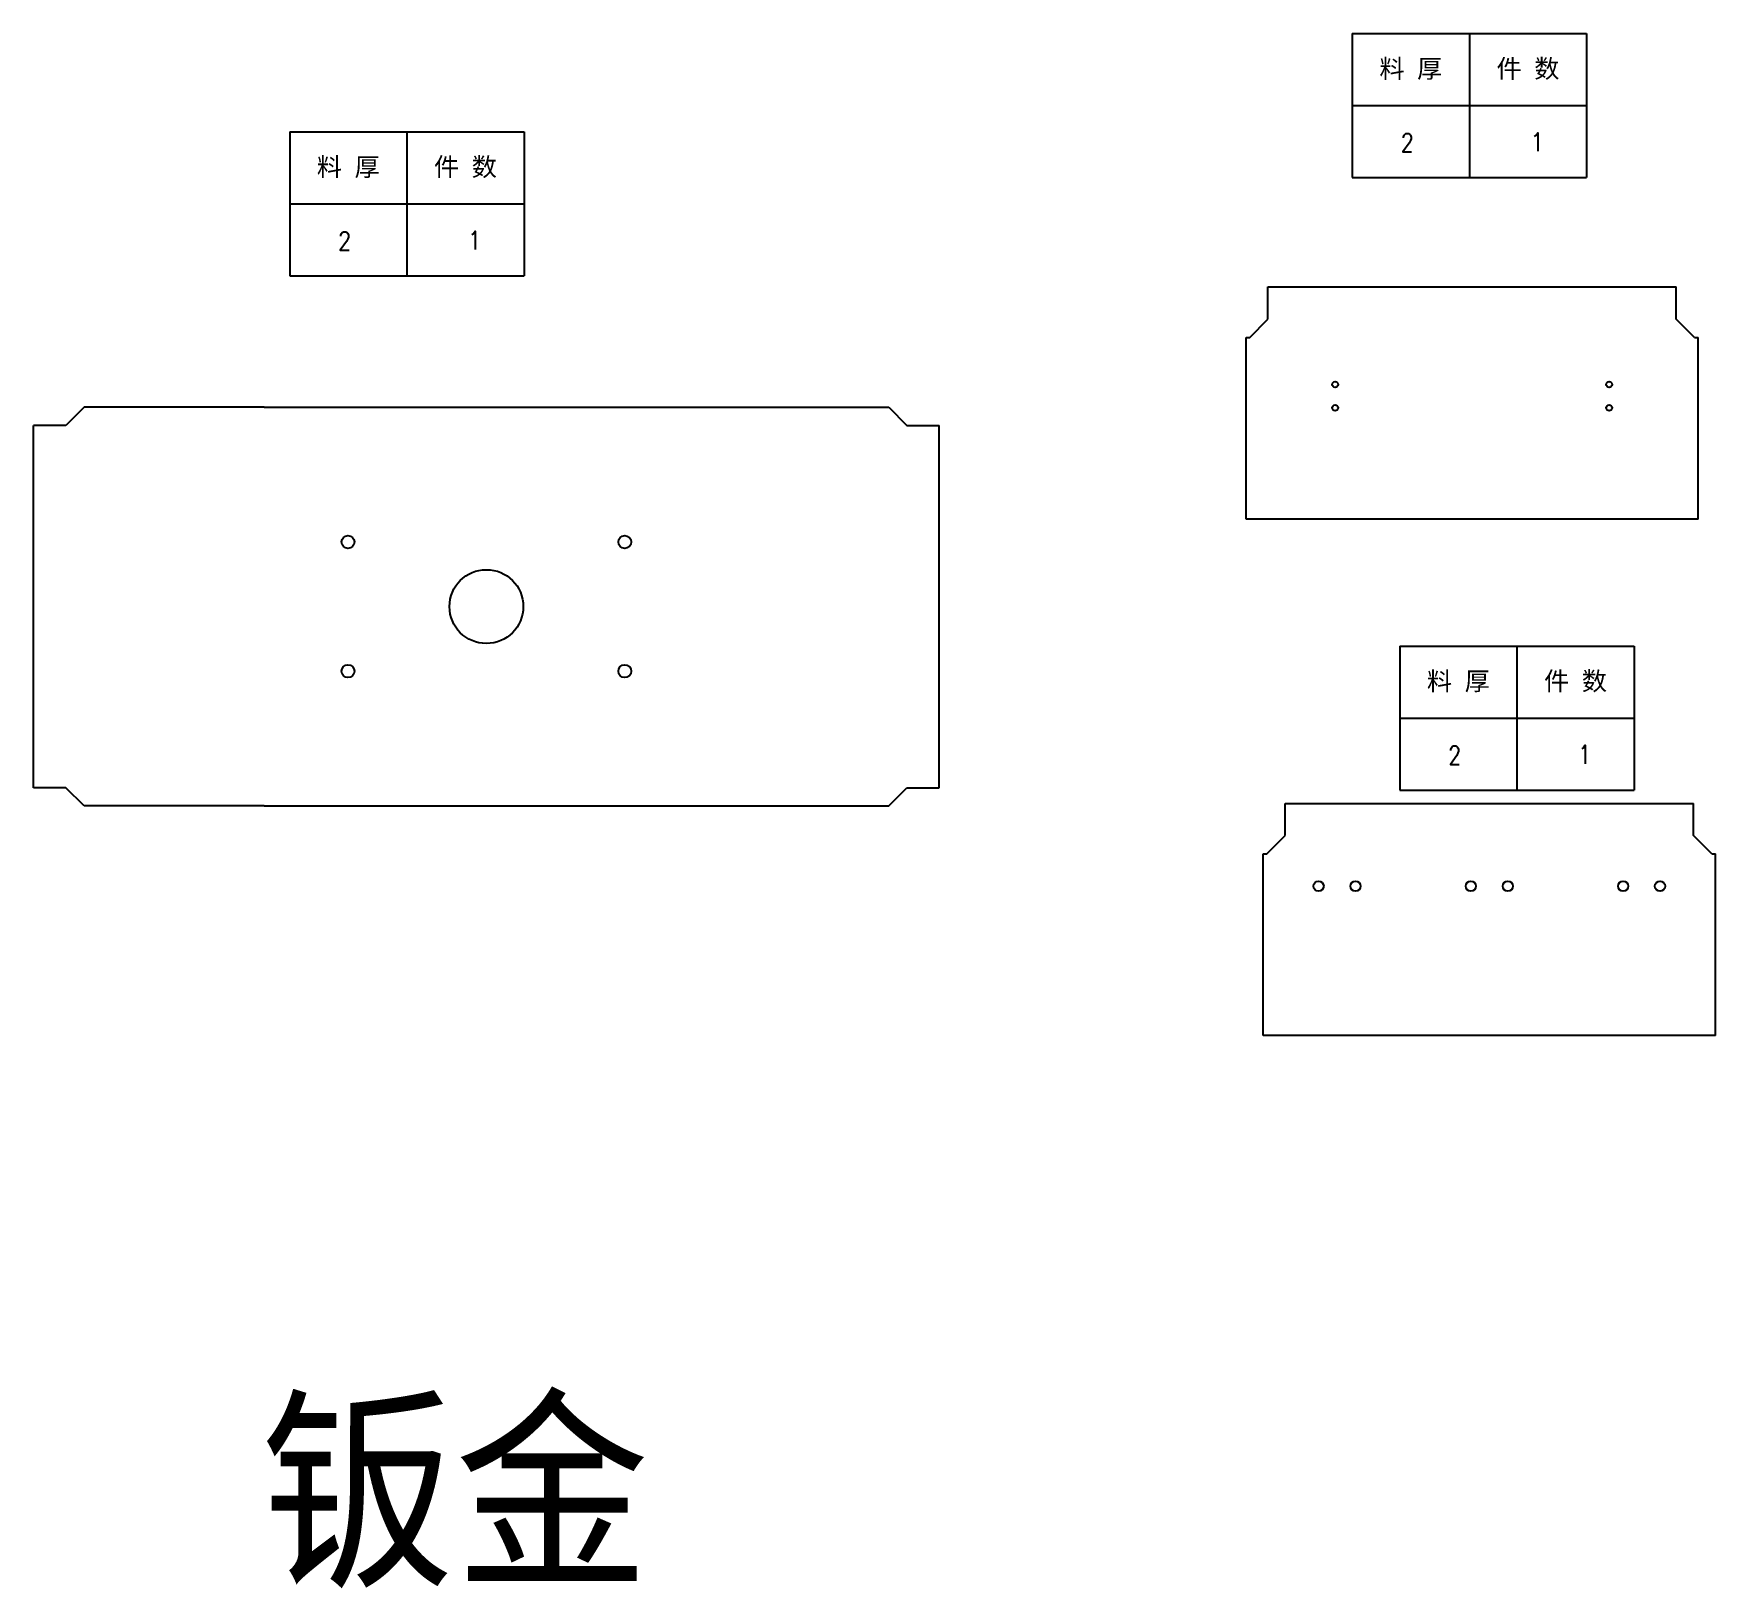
# Model space of a CAD drawing. Header units: millimetres. Extents: x -13336 to 61423, y -27528 to -3175.
# Drawn here: x -9995 to -9084, y -5816 to -4974 of the extents above; entities that cross this region are included whole.
import ezdxf
from ezdxf.enums import TextEntityAlignment as Align

# ---------------------------------------------------------------- set-up
doc = ezdxf.new("R2010")
doc.units = ezdxf.units.MM
doc.layers.add('DIM', color=2, linetype='Continuous')
doc.styles.add('CHINA', font='', dxfattribs={"width": 0.9})
doc.styles.add('DIM', font='txt.shx', dxfattribs={"width": 0.8, "bigfont": 'bigfont.shx'})
doc.styles.get("Standard").update_dxf_attribs({"font": 'txt', "bigfont": 'gbcbig.shx'})
doc.styles.get('CHINA').set_extended_font_data('SimSun')

# ---------------------------------------------------------------- blocks, each defined once
blk = doc.blocks.new('*T283')
at = {"color": 0, "linetype": 'ByBlock', "lineweight": -2, "transparency": 16777216}
for p, q in [((0, 0), (127, 0)), ((0, 0), (0, -78)), ((63.5, 0), (63.5, -78)), ((127, 0), (127, -78)), ((0, -39), (127, -39)), ((0, -78), (127, -78))]:
    blk.add_line(p, q, dxfattribs=at)
at = {"color": 0, "transparency": 16777216, "char_height": 10, "width": 60.5, "attachment_point": 5}
for s, insert in [('{\\fSimSun|b0|i0|c134|p2;料 厚}', (31.75, -19.5)), ('{\\fSimSun|b0|i0|c134|p2;件 数}', (95.25, -19.5))]:
    blk.add_mtext(s, dxfattribs=dict(at, insert=insert))
blk = doc.blocks.new('拆图参数')
blk.add_blockref('*T283', (-63.5, 78))
at = {"style": 'DIM', "width": 0.8}
blk.add_attdef('6', text='', height=10, dxfattribs=at).set_placement((-37.13, 18.91), align=Align.MIDDLE_LEFT)
blk.add_attdef('1', text='', height=10, dxfattribs=at).set_placement((36.65, 19.27), align=Align.MIDDLE_CENTER)

msp = doc.modelspace()

# ---------------------------------------------------------------- linework, layer by layer
for p, q in [((-9326.537, -5111.024), (-9105.237, -5111.024)), ((-9326.537, -5128.524), (-9326.537, -5111.024)), ((-9105.237, -5128.524), (-9105.237, -5111.024)), ((-9336.387, -5138.374), (-9326.537, -5128.524)), ((-9095.387, -5138.374), (-9105.237, -5128.524)), ((-9338.387, -5236.874), (-9338.387, -5138.374)), ((-9338.387, -5138.374), (-9336.387, -5138.374)), ((-9095.387, -5138.374), (-9093.387, -5138.374)), ((-9093.387, -5236.874), (-9093.387, -5138.374)), ((-9968.051, -5176.197), (-9977.901, -5186.047)), ((-9870.551, -5176.197), (-9968.051, -5176.197)), ((-9870.551, -5176.197), (-9629.551, -5176.197)), ((-9629.551, -5176.197), (-9532.051, -5176.197)), ((-9532.051, -5176.197), (-9522.201, -5186.047)), ((-9995.401, -5382.347), (-9995.401, -5186.047)), ((-9977.901, -5186.047), (-9995.401, -5186.047)), ((-9522.201, -5186.047), (-9504.701, -5186.047)), ((-9504.701, -5382.347), (-9504.701, -5186.047)), ((-9093.387, -5236.874), (-9338.387, -5236.874)), ((-9977.901, -5382.347), (-9995.401, -5382.347)), ((-9968.051, -5392.197), (-9977.901, -5382.347)), ((-9532.051, -5392.197), (-9522.201, -5382.347)), ((-9522.201, -5382.347), (-9504.701, -5382.347)), ((-9870.551, -5392.197), (-9968.051, -5392.197)), ((-9870.551, -5392.197), (-9629.551, -5392.197)), ((-9629.551, -5392.197), (-9532.051, -5392.197)), ((-9317.233, -5390.78), (-9095.933, -5390.78)), ((-9317.233, -5408.28), (-9317.233, -5390.78)), ((-9095.933, -5408.28), (-9095.933, -5390.78)), ((-9327.083, -5418.13), (-9317.233, -5408.28)), ((-9086.083, -5418.13), (-9095.933, -5408.28)), ((-9329.083, -5516.63), (-9329.083, -5418.13)), ((-9329.083, -5418.13), (-9327.083, -5418.13)), ((-9086.083, -5418.13), (-9084.083, -5418.13)), ((-9084.083, -5516.63), (-9084.083, -5418.13)), ((-9084.083, -5516.63), (-9329.083, -5516.63))]:
    msp.add_line(p, q)
for centre, radius in [((-9290.137, -5163.874), 1.6), ((-9141.637, -5163.874), 1.6), ((-9290.137, -5176.574), 1.6), ((-9141.637, -5176.574), 1.6), ((-9825.051, -5249.197), 3.5), ((-9675.051, -5249.197), 3.5), ((-9750.051, -5284.197), 20), ((-9825.051, -5319.197), 3.5), ((-9675.051, -5319.197), 3.5), ((-9299.083, -5435.63), 2.75), ((-9279.083, -5435.63), 2.75), ((-9216.583, -5435.63), 2.75), ((-9196.583, -5435.63), 2.75), ((-9134.083, -5435.63), 2.75), ((-9114.083, -5435.63), 2.75)]:
    msp.add_circle(centre, radius)

# ---------------------------------------------------------------- block references
for p in [(-9217.366, -5051.828), (-9793.158, -5105.05), (-9191.594, -5383.596)]:
    msp.add_blockref('拆图参数', p).add_auto_attribs({'1': '1', '6': '2'})

# ---------------------------------------------------------------- texts
at = {"layer": 'DIM', "insert": (-9872.551, -5720.193), "char_height": 85.8805, "width": 3103.01985, "attachment_point": 1, "style": 'CHINA'}
msp.add_mtext('钣金^I^I', dxfattribs=at)

doc.saveas('drawing.dxf')
